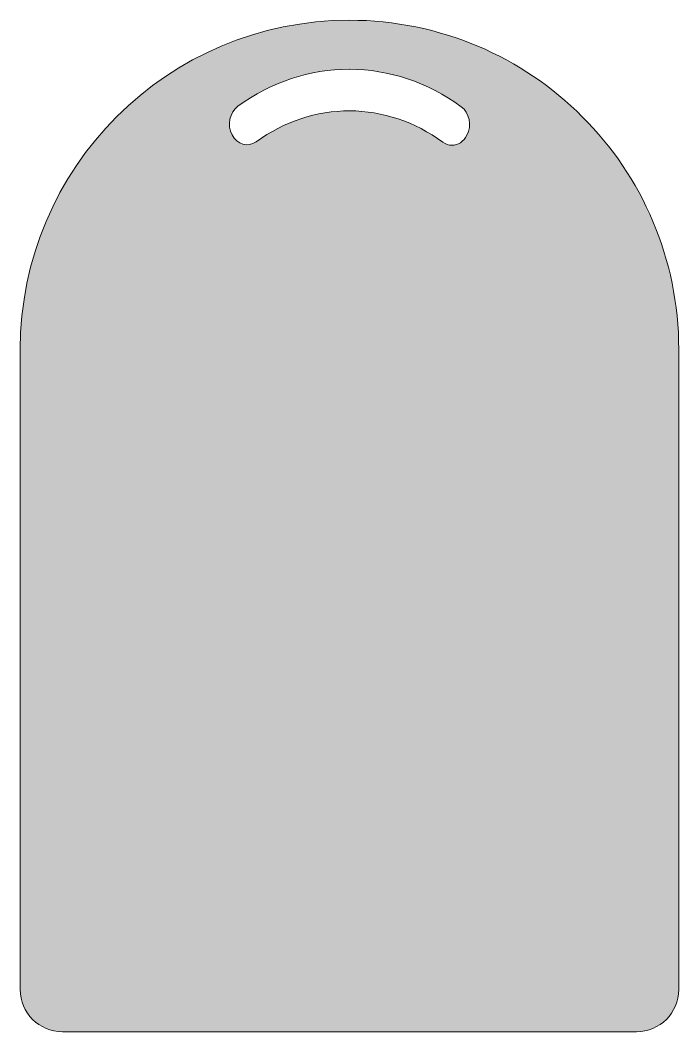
# Model space of a CAD drawing. Header units: inches. Extents: x 19.9 to 23.77, y -5.98 to -0.03.
import ezdxf

# ---------------------------------------------------------------- set-up
doc = ezdxf.new("R2010")
doc.units = ezdxf.units.IN
doc.header["$MEASUREMENT"] = 0
doc.layers.add('_U+0421_U+043B_U+043E_U+0439 1', color=7, linetype='Continuous')

msp = doc.modelspace()

# ---------------------------------------------------------------- hatches: boundary and pattern name
at = {"layer": '_U+0421_U+043B_U+043E_U+0439 1', "true_color": 0xffffff}
h = msp.add_hatch(color=7, dxfattribs=at)
h.dxf.hatch_style = 2
edge = h.paths.add_edge_path()
edge.add_spline(control_points=[(23.2033, -0.5943), (22.8528, -0.2436), (22.3683, -0.0268), (21.8333, -0.0268), (20.7633, -0.0268), (19.8958, -0.8942), (19.8958, -1.9643), (19.8958, -1.9643), (19.8958, -5.7281), (19.8958, -5.7281), (19.8958, -5.8654), (20.0072, -5.9768), (20.1447, -5.9768), (20.1447, -5.9768), (23.5219, -5.9768), (23.5219, -5.9768), (23.6594, -5.9768), (23.7708, -5.8654), (23.7708, -5.7281), (23.7708, -5.7281), (23.7708, -1.9643), (23.7708, -1.9643), (23.7708, -1.4292), (23.5539, -0.9449), (23.2033, -0.5943)], knot_values=[0, 0, 0, 0, 1, 1, 1, 2, 2, 2, 3, 3, 3, 4, 4, 4, 5, 5, 5, 6, 6, 6, 7, 7, 7, 8, 8, 8, 8], degree=3, periodic=1)
edge = h.paths.add_edge_path()
edge.add_spline(control_points=[(22.5243, -0.7038), (22.505, -0.7414), (22.471, -0.7621), (22.4362, -0.7621), (22.4179, -0.7621), (22.3993, -0.7562), (22.3825, -0.7439), (22.2176, -0.6239), (22.0279, -0.5601), (21.8335, -0.5599), (21.639, -0.5596), (21.449, -0.6224), (21.284, -0.7419), (21.2353, -0.7771), (21.1718, -0.7589), (21.1421, -0.7012), (21.1124, -0.6436), (21.1278, -0.5682), (21.1765, -0.5329), (21.3735, -0.3903), (21.6, -0.315), (21.8317, -0.315), (21.8317, -0.315), (21.8337, -0.315), (21.8337, -0.315), (22.0663, -0.3154), (22.2933, -0.3917), (22.4906, -0.5353), (22.539, -0.5708), (22.5543, -0.6461), (22.5243, -0.7038)], knot_values=[0, 0, 0, 0, 1, 1, 1, 2, 2, 2, 3, 3, 3, 4, 4, 4, 5, 5, 5, 6, 6, 6, 7, 7, 7, 8, 8, 8, 9, 9, 9, 10, 10, 10, 10], degree=3, periodic=1)

# ---------------------------------------------------------------- linework, layer by layer
at = {"layer": '_U+0421_U+043B_U+043E_U+0439 1', "lineweight": 0}
for points, knots in [([(23.2033, -0.5943), (22.8528, -0.2436), (22.3683, -0.0268), (21.8333, -0.0268), (20.7633, -0.0268), (19.8958, -0.8942), (19.8958, -1.9643), (19.8958, -1.9643), (19.8958, -5.7281), (19.8958, -5.7281), (19.8958, -5.8654), (20.0072, -5.9768), (20.1447, -5.9768), (20.1447, -5.9768), (23.5219, -5.9768), (23.5219, -5.9768), (23.6594, -5.9768), (23.7708, -5.8654), (23.7708, -5.7281), (23.7708, -5.7281), (23.7708, -1.9643), (23.7708, -1.9643), (23.7708, -1.4292), (23.5539, -0.9449), (23.2033, -0.5943)], [0, 0, 0, 0, 1, 1, 1, 2, 2, 2, 3, 3, 3, 4, 4, 4, 5, 5, 5, 6, 6, 6, 7, 7, 7, 8, 8, 8, 8]), ([(22.5243, -0.7038), (22.505, -0.7414), (22.471, -0.7621), (22.4362, -0.7621), (22.4179, -0.7621), (22.3993, -0.7562), (22.3825, -0.7439), (22.2176, -0.6239), (22.0279, -0.5601), (21.8335, -0.5599), (21.639, -0.5596), (21.449, -0.6224), (21.284, -0.7419), (21.2353, -0.7771), (21.1718, -0.7589), (21.1421, -0.7012), (21.1124, -0.6436), (21.1278, -0.5682), (21.1765, -0.5329), (21.3735, -0.3903), (21.6, -0.315), (21.8317, -0.315), (21.8317, -0.315), (21.8337, -0.315), (21.8337, -0.315), (22.0663, -0.3154), (22.2933, -0.3917), (22.4906, -0.5353), (22.539, -0.5708), (22.5543, -0.6461), (22.5243, -0.7038)], [0, 0, 0, 0, 1, 1, 1, 2, 2, 2, 3, 3, 3, 4, 4, 4, 5, 5, 5, 6, 6, 6, 7, 7, 7, 8, 8, 8, 9, 9, 9, 10, 10, 10, 10])]:
    msp.add_open_spline(points, degree=3, knots=knots, dxfattribs=at)

doc.saveas('drawing.dxf')
